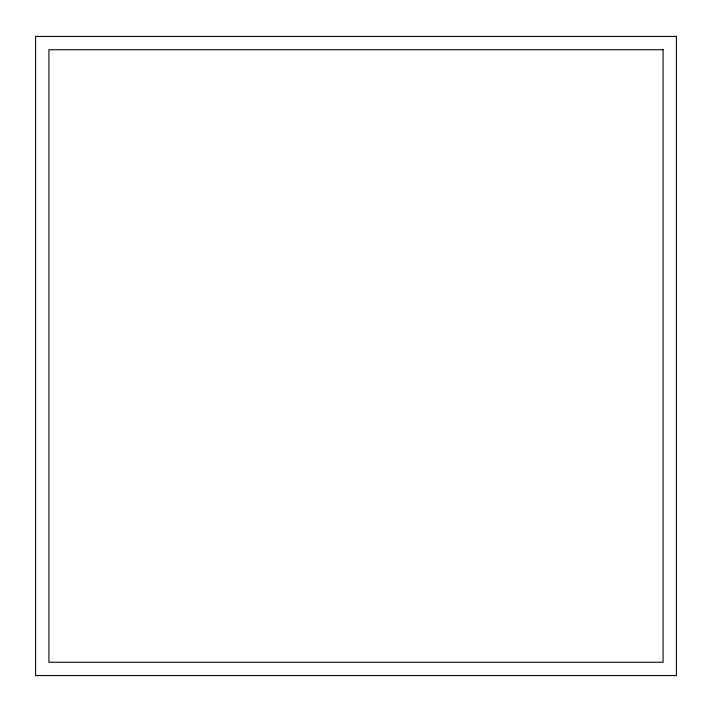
<?xml version="1.0" encoding="UTF-8"?>
<svg xmlns="http://www.w3.org/2000/svg" width="712" height="712" viewBox="0 0 712 712"><rect width="100%" height="100%" fill="white"/><g stroke="black" fill="none" stroke-linecap="round" stroke-linejoin="round"><path stroke-width="1.07" d="M676.4 36.437L35.6 36.437L35.6 675.563L676.4 675.563L676.4 36.437M663.086 49.751L48.914 49.751L48.914 662.249L663.086 662.249L663.086 49.751"/></g></svg>
